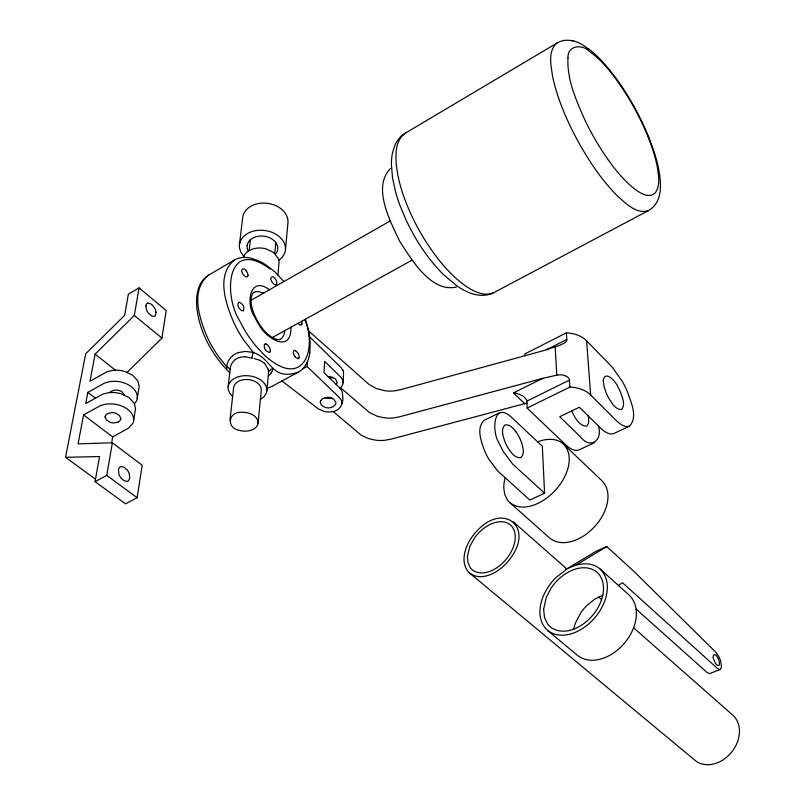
<?xml version="1.0" encoding="UTF-8"?>
<svg xmlns="http://www.w3.org/2000/svg" width="805" height="805" viewBox="0 0 805 805"><rect width="100%" height="100%" fill="white"/><g stroke="black" fill="none" stroke-linecap="round" stroke-linejoin="round"><path stroke-width="1.21" d="M660.462 186.81L660.462 186.649A70.981 70.981 0 0 0 659.647 174.916M260.407 399.481L264 396.754L266.234 393.323A9.066 9.066 0 0 0 266.837 390.858C267.23 382.979 259.2 377.937 252.378 376.418A28.608 28.608 0 0 0 245.334 375.673C238.32 375.744 229.385 379.004 228.127 386.803A9.046 9.046 0 0 0 228.177 389.278L229.616 393.092L232.625 396.593M258.073 423.128C258.355 417.433 252.458 413.901 247.548 412.824A21.192 21.192 0 0 0 242.426 412.301C228.288 410.932 225.611 428.089 239.578 430.413A21.091 21.091 0 0 0 245.817 431.158C250.325 431.007 255.638 429.347 257.63 424.909A6.349 6.349 0 0 0 258.083 423.128L261.303 390.375C261.605 384.74 255.849 381.127 250.979 380.041A20.427 20.427 0 0 0 245.948 379.517C240.937 379.558 234.547 381.892 233.651 387.477L229.948 420.24M279.003 260.126L282.092 257.379L284.266 254.098A12.719 12.719 0 0 0 285.473 249.781C286.107 240.162 276.94 233.219 268.417 231.206A31.405 31.405 0 0 0 260.055 230.24C251.331 230.26 240.816 235.02 239.457 244.559A12.719 12.719 0 0 0 239.588 248.363L240.876 252.166L243.804 256.332L243.321 257.429M145.816 305.93L146.591 310.016A13.444 13.444 0 0 0 148.734 313.527L151.984 316.103L154.56 316.295A2.234 2.234 0 0 0 155.435 315.641L156.12 312.26M281.931 380.956L318.559 409.081L324.807 411.586A20.276 20.276 0 0 0 330.956 411.848C340.435 411.365 344.339 402.842 342.417 393.937A6.782 6.782 0 0 0 341.823 390.827L340.102 388.282L323.942 372.635L324.677 361.405L340.746 377.072L342.457 379.608A6.832 6.832 0 0 1 343.051 382.727A6.943 6.943 0 0 1 341.773 386.269L340.002 388.181M343.041 382.727L343.554 373.48A6.863 6.863 0 0 0 342.97 370.36M307.45 361.626L307.087 366.537L302.489 369.012M284.849 330.603L283.763 335.363L281.79 338.211A6.692 6.692 0 0 1 280.502 339.147A3.431 3.431 0 0 1 280.07 339.338M285.463 249.781L287.979 222.633C288.653 213.114 279.687 206.1 271.225 204.078A30.469 30.469 0 0 0 262.994 203.112C254.33 203.122 244.006 207.982 242.697 217.41L239.457 244.559M266.827 390.858L268.568 372.675M277.906 274.938L279.063 262.038L278.238 258.284L273.418 252.357L265.65 248.735A24.814 24.814 0 0 0 259.401 247.99C253.323 248.031 246.441 250.506 243.724 256.362M274.787 253.495L275.853 242.597M111.654 442.8L112.67 436.914L128.609 428.079L132.895 423.249A9.036 9.036 0 0 0 133.58 420.985C134.475 412.734 126.144 407.169 119.15 405.146A31.848 31.848 0 0 0 111.181 403.848L106.351 404.07L100.675 405.499L83.569 414.917L78.085 443.857L112.378 442.78L142.183 465.24L137.142 497.732L125.5 503.85L95.071 481.662L99.538 456.546L65.537 457.31L85.702 353.798L124.614 315.369L128.357 294.258L139.064 287.888L166.192 310.559L161.916 338.12L127.19 372.292M247.95 275.451L247.588 276.538A1.187 1.187 0 0 1 247.044 276.94L245.445 276.678L243.583 275.038A9.328 9.328 0 0 1 242.275 272.815C239.981 269.554 244.046 266.827 245.978 270.41M249.158 250.586L250.395 239.699M228.127 386.803L230.311 368.076A13.393 13.393 0 0 1 231.216 364.856L231.297 364.655M309.925 352.258L310.197 342.145L308.607 330.956A99.136 99.136 0 0 0 305.286 319.273M118.456 469.788L118.919 474.135A13.132 13.132 0 0 0 121.334 478.442L124.312 480.877L127.291 481.34A2.918 2.918 0 0 0 128.498 480.716L129.796 477.959L129.364 474.095M133.58 420.985L135.532 408.668L134.314 403.426L129.011 397.59L121.102 393.796A31.445 31.445 0 0 0 113.183 392.498L108.383 392.719L102.738 394.148L85.722 403.577L87.856 392.377L104.771 382.939L110.396 381.5L115.165 381.278A31.053 31.053 0 0 1 123.034 382.586C130.007 384.619 138.178 390.264 137.253 398.455L139.164 386.4L137.977 381.147L132.744 375.301L124.936 371.507A30.671 30.671 0 0 0 117.117 370.199L112.378 370.421L106.793 371.86L89.959 381.298L95.101 354.17L134.314 315.459L139.064 287.888M270.4 351.071L270.067 352.006A1.268 1.268 0 0 1 269.293 352.54L266.254 350.91A8.976 8.976 0 0 1 264.493 347.74L264.211 345.597A1.751 1.751 0 0 1 265.519 343.785M95.071 481.662L106.763 475.373L112.378 442.78M247.125 245.606C248.01 239.236 255.024 236.046 260.85 236.026A20.94 20.94 0 0 1 266.425 236.67C272.12 238.008 278.258 242.657 277.795 249.087A9.026 9.026 0 0 1 275.471 254.169M301.905 323.701L301.623 324.445M299.198 357.5L298.897 358.255A1.197 1.197 0 0 1 298.112 358.778L294.972 356.796M231.387 364.464L231.578 364.081A12.81 12.81 0 0 1 234.054 360.68L234.527 360.238M228.379 361.043L228.298 361.214A15.295 15.295 0 0 0 226.869 365.963A14.732 14.732 0 0 0 226.789 368.791M271.114 372.946L271.194 372.826A8.362 8.362 0 0 0 272.664 368.871M270.943 373.178L270.742 373.45A13.373 13.373 0 0 1 269.745 374.597L268.286 375.925M232.424 355.931L231.85 356.444A16.191 16.191 0 0 0 228.731 360.378M564.426 40.451A20.155 20.155 0 0 0 560.401 41.437A19.682 19.682 0 0 0 559.083 41.961L558.378 42.293A19.682 19.682 0 0 0 556.99 43.047C547.269 51.339 551.204 66.322 552.763 77.27C557.724 99.75 567.082 121.022 577.96 141.217C589.008 161.091 601.727 180.28 617.868 196.4C626.059 203.413 636.473 214.573 648.367 210.618L494.049 292.507C486.19 296.844 476.117 295.676 468.46 292.346M402.812 134.908L403.094 134.687A23.637 23.637 0 0 1 405.388 133.137L556.99 43.047M390.345 168.617C371.96 187.495 390.536 221.878 399.733 241.359C411.436 259.23 430.917 292.899 456.435 287.013M405.388 133.137C394.762 140.523 395.446 155.506 396.543 166.947C398.958 185.502 405.589 203.242 413.74 219.986A233.299 233.299 0 0 0 423.048 237.012C434.066 254.933 447.047 272.171 464.022 284.869C472.424 290.756 483.704 297.317 494.049 292.507M238.592 302.449L237.817 304.119L238.32 306.584A9.288 9.288 0 0 0 239.649 308.858L241.54 310.539L243.191 310.8A1.238 1.238 0 0 0 243.694 310.468L243.835 307.027A9.147 9.147 0 0 0 242.355 304.32L239.749 302.338A1.59 1.59 0 0 0 238.582 302.418M618.421 585.466L622.486 582.729L717.406 668.392L719.801 669.559A1.399 1.399 0 0 0 720.234 669.468L721.491 666.993L720.706 661.348A27.451 27.451 0 0 0 718.674 656.367L715.615 652.03L633.787 571.268L606.799 546.555L596.133 551.244L565.855 569.417L576.893 564.577L606.799 546.555M283.893 281.549L274.867 271.838L267.149 265.811A55.847 55.847 0 0 0 258.767 260.86L250.395 258.002A30.167 30.167 0 0 0 248.685 257.691L246.38 257.439A22.198 22.198 0 0 0 238.149 258.335L237.948 258.435A19.431 19.431 0 0 0 235.684 259.341L235.392 259.482A19.099 19.099 0 0 0 234.225 260.106C215.71 275.592 225.953 304.199 233.913 322.795A129.394 129.394 0 0 0 243.895 340.314L253.263 352.369L245.414 351.443M234.225 260.106L208.606 275.129C197.527 281.891 195.635 296.3 196.873 308.164C199.751 332.646 212.349 355.548 229.757 372.745M565.875 569.86L556.205 577.376A58.232 58.232 0 0 0 547.984 587.348C539.702 599.644 535.204 619.276 547.611 630.456L577.457 655.381C591.474 666.148 611.116 657.433 621.863 645.992A55.867 55.867 0 0 0 628.614 637.55C636.765 625.364 640.82 606.306 629.067 595.026L600.188 569.085A19.401 19.401 0 0 0 596.777 566.629C590.769 563.238 583.424 563.218 576.913 565.019M208.606 275.129C189.849 290.333 199.499 319.112 207.549 337.698A124.614 124.614 0 0 0 217.481 355.055L226.779 366.939A6.682 6.682 0 0 1 227.704 367.15L230.16 369.304M598.326 425.895C603.056 440.063 590.558 449.884 580.526 436.874L559.717 416.749L579.369 407.239L600.057 427.596C603.649 430.886 608.53 435.394 613.812 433.533L629.45 426.157C638.395 416.879 630.687 401.705 627.266 391.341A102.396 102.396 0 0 0 622.436 381.6L612.514 367.472L586.583 340.777C581.311 335.484 573.713 333.19 566.398 332.857L524.9 353.918L524.981 355.73M251.069 300.255L390.113 221.013M272.321 337.547L412.019 260.156M272.11 386.249L298.102 372.252C271.637 380.916 272.261 359.443 254.461 352.993M602.774 595.247L594.744 599.182L587.258 605.088A49.689 49.689 0 0 0 580.908 612.575L575.545 622.818A39.294 39.294 0 0 0 573.774 629.118M107.508 413.609L111.704 412.573A11.844 11.844 0 0 1 115.85 413.257L119.462 415.531L120.74 418.278M118.395 421.941L114.199 422.957A11.844 11.844 0 0 1 110.064 422.273L106.451 419.989L105.183 417.221M546.333 349.823L566.821 339.458L566.398 332.857M526.943 403.275A12.357 12.357 0 0 0 524.729 403.657L513.479 392.91L542.751 378.34L556.798 375.16A17.66 17.66 0 0 1 562.715 374.969L566.378 376.166M498.949 413.025L484.419 420.2C475.715 427.827 481.4 441.663 484.59 450.81A73.386 73.386 0 0 0 488.766 459.162L497.651 470.945L529.881 500.066L544.593 493.244L542.329 446.252L512.191 417.936C492.932 399.29 491.271 432.406 499.422 443.625A75.167 75.167 0 0 0 503.618 452.008L512.503 463.871L544.593 493.244M527.144 408.065L526.852 401.121L569.447 380.121L569.89 387.074L527.144 408.065L565.06 444.219C568.753 447.54 573.814 451.847 579.127 449.884L594.452 442.659M629.45 426.157C624.187 427.968 619.397 423.38 615.845 420.099L590.659 394.963C585.165 389.64 577.376 387.406 569.89 387.074M720.234 669.468L709.849 673.523A1.429 1.429 0 0 1 709.416 673.614L707.001 672.457L636.141 609.123M537.7 441.905C545.911 438.544 556.647 437.689 563.581 444.199L602.09 480.887C612.826 492.177 607.151 510.058 599.041 521.187A58.02 58.02 0 0 1 589.461 531.592C579.037 540.588 561.689 547.722 549.543 537.941L509.827 502.592A16.452 16.452 0 0 1 507.321 499.774L504.745 494.451L503.769 488.142A34.726 34.726 0 0 1 505.218 477.788M308.597 330.925L369.294 384.629L376.297 388.513L385.011 390.757A39.918 39.918 0 0 0 394.108 390.918L400.316 389.781L543.053 350.779L559.908 345.224L565.04 342.719A5.635 5.635 0 0 0 566.237 341.511L566.579 340.867A3.059 3.059 0 0 0 566.831 339.458M238.159 352.691L237.143 353.083A18.012 18.012 0 0 0 232.625 355.76M238.421 352.6L245.112 351.453M239.488 357.49L240.152 357.299A16.03 16.03 0 0 1 241.5 357.018L244.811 356.776M542.751 378.34L399.642 416.809L393.343 417.936A41.156 41.156 0 0 1 384.116 417.775L377.364 416.286L369.726 412.754L340.555 387.688M524.729 403.657L390.827 439.208L384.619 440.305A41.156 41.156 0 0 1 375.512 440.154L368.851 438.695L361.304 435.264L333.099 411.476M276.014 284.789L274.475 284.507L272.684 282.887A9.288 9.288 0 0 1 271.416 280.704C269.252 277.665 272.945 274.908 274.847 278.268A9.127 9.127 0 0 1 276.467 281.026L276.88 283.4A1.66 1.66 0 0 1 276.075 284.879M121.012 466.659L123.839 467.111L126.969 469.667A13.111 13.111 0 0 1 129.364 474.095M147.868 303.163L150.716 303.857A11.592 11.592 0 0 1 155.959 312.28M265.58 343.976L266.707 344.258M245.052 356.776L252.368 358.074M572.486 40.803L572.989 40.924M276.538 339.358L276.397 339.328A16.965 16.965 0 0 1 271.335 336.822L268.095 334.447M254.058 358.527L259.753 360.238M300.003 324.838L299.873 324.787A5.353 5.353 0 0 1 298.071 323.278M467.765 292.054L464.072 290.283A68.153 68.153 0 0 1 457.381 286.218L443.535 274.686A163.526 163.526 0 0 1 427.284 255.718L423.973 251.19A209.692 209.692 0 0 1 405.65 219.081L399.743 204.852A165.82 165.82 0 0 1 395.688 192.325L392.518 177.845L391.411 164.582A59.188 59.188 0 0 1 392.397 153.302L394.531 146.289A27.773 27.773 0 0 1 402.731 134.807M259.935 360.318L264.342 363.186M263.527 293.151L258.858 291.601L255.366 291.812A6.722 6.722 0 0 0 253.897 292.436M295.666 350.678L294.459 350.386A1.177 1.177 0 0 0 293.654 350.839L293.262 352.147A7.637 7.637 0 0 0 295.073 356.706M254.048 352.771L253.414 352.449M269.474 289.76C249.339 274.716 245.666 304.542 254.531 316.667A62.891 62.891 0 0 0 259.27 325.17C264.281 335.836 288.22 353.315 290.816 331.559A26.917 26.917 0 0 0 290.806 327.293M269.464 359.382C304.984 387.416 316.848 346.834 304.793 319.555M269.323 359.282L265.469 356.223M270.108 269.011C226.698 236.821 222.864 294.771 239.971 321.336A121.585 121.585 0 0 0 248.604 336.41L255.105 345.154L265.278 356.041M469.758 573.19C480.555 581.17 495.125 574.025 503.699 565.965A51.762 51.762 0 0 0 511.638 556.607C532.94 526.299 503.719 503.759 478.854 529.026A51.822 51.822 0 0 0 471.951 536.985C465.451 546.333 460.42 560.169 467.333 570.604A14.289 14.289 0 0 0 469.748 573.19L695.138 760.443C704.798 768.312 719.157 764.317 727.529 756.428A37.624 37.624 0 0 0 734.391 748.197C740.65 738.457 742.14 723.625 732.862 715.232L633.595 627.799M547.611 630.456C561.85 641.223 581.502 631.925 592.309 620.474A58.292 58.292 0 0 0 599.192 611.891C607.393 599.695 611.981 580.536 600.188 569.085M65.537 457.31L95.302 479.066M106.763 475.373L137.142 497.732M588.375 48.662L593.386 52.717A135.451 135.451 0 0 1 608.932 69.24M83.569 414.917L112.67 436.914M87.856 392.377L95.342 398.133M509.827 502.592C522.204 512.332 539.541 504.473 549.986 495.457A61.593 61.593 0 0 0 559.787 484.811C567.917 473.662 574.317 455.741 563.581 444.199M95.101 354.17L115.427 370.189M134.314 315.459L161.916 338.12M513.328 521.851L566.831 568.984M598.628 596.998L601.587 599.594M264.473 363.307L268.025 368.942M307.54 366.929L339.237 397.408L341.3 400.266A6.752 6.752 0 0 1 341.904 403.386M309.784 336.963L340.948 367.493L342.97 370.36M609.023 69.16L616.811 79.293A261.575 261.575 0 0 1 629.902 99.367A278.691 278.691 0 0 1 648.729 137.051M516.146 432.044C513.59 428.813 510.34 424.456 505.741 424.819A3.16 3.16 0 0 0 504.604 425.322C500.64 429.689 503.195 436.431 504.775 441.321A42.826 42.826 0 0 0 507.643 447.308C510.511 451.625 514.143 457.814 520.04 457.703A3.17 3.17 0 0 0 521.368 457.079C524.508 453.688 523.099 448.435 522.143 444.43A40.944 40.944 0 0 0 516.126 432.064M255.064 316.385C252.227 309.462 249.198 301.13 252.488 293.865A4.176 4.176 0 0 1 253.887 292.416M571.61 410.993C574.73 417.111 578.543 425.342 586.03 426.227A2.687 2.687 0 0 0 587.177 425.664L588.515 423.269L588.747 419.375A25.257 25.257 0 0 0 588.234 415.974M648.709 137.061L653.65 150.414A171.656 171.656 0 0 1 657.393 163.184A140.764 140.764 0 0 1 658.108 166.283L659.698 174.906M124.463 395.034L121.736 391.663A10.022 10.022 0 0 0 120.267 390.908A11.471 11.471 0 0 0 115.658 390.033L111.513 391.059A5.001 5.001 0 0 0 109.802 392.558M268.125 369.274L268.598 372.141A3.079 3.079 0 0 1 268.81 371.296L271.174 369.163A5.132 5.132 0 0 1 272.623 368.871M586.583 340.777L590.659 394.963M555.168 346.905L556.798 375.16M328.138 376.7A11.119 11.119 0 0 1 329.688 376.69A11.039 11.039 0 0 1 331.791 377.022L335.524 379.004L337.043 382.415A3.955 3.955 0 0 1 336.228 384.528M253.193 352.338A42.252 42.252 0 0 1 251.693 357.883M234.678 360.087A13.413 13.413 0 0 1 239.276 357.571M268.025 334.528A52.456 52.456 0 0 1 255.266 316.305M279.969 339.458A6.027 6.027 0 0 1 276.578 339.257M295.536 350.91A6.903 6.903 0 0 1 299.068 357.49M245.847 270.561A7.436 7.436 0 0 1 248.041 275.441M301.583 321.326A5.665 5.665 0 0 1 301.956 323.711M301.704 324.526A1.399 1.399 0 0 1 300.024 324.797M266.606 344.46A7.054 7.054 0 0 1 270.249 351.061M526.862 401.121A4.216 4.216 0 0 0 526.46 399.562L523.29 396.161L518.219 393.846A25.317 25.317 0 0 0 513.479 392.91M248.353 251.09A9.137 9.137 0 0 1 247.085 245.606M145.936 305.92A2.928 2.928 0 0 1 147.798 302.962M137.303 398.465A10.042 10.042 0 0 1 134.455 403.738M120.921 418.298A4.256 4.256 0 0 1 118.355 421.85M105.002 417.211A4.246 4.246 0 0 1 107.548 413.69M118.566 469.798A3.763 3.763 0 0 1 120.931 466.467M305.437 365.339A20.467 20.467 0 0 1 298.132 372.302M309.814 352.248A32.452 32.452 0 0 1 306.755 363.276M333.31 377.565A10.485 10.485 0 0 1 329.436 377.937M306.685 363.246A21.453 21.453 0 0 1 305.588 365.128M566.297 376.398A5.142 5.142 0 0 1 569.618 380.081M564.426 40.421A23.093 23.093 0 0 1 572.476 40.844M573.059 40.683A42.806 42.806 0 0 1 588.183 48.894M660.412 186.83A40.079 40.079 0 0 1 659.225 196.148L658.872 197.215A25.458 25.458 0 0 1 655.381 204.48M655.34 204.45A20.719 20.719 0 0 1 648.387 210.648M271.778 386.42A20.407 20.407 0 0 1 267.3 388.08M331.751 398.083A10.878 10.878 0 0 1 325.19 397.74M543.637 609.224L544.482 617.415L547.662 624.026A17.287 17.287 0 0 0 552.18 628.232C563.933 635.165 578.574 628.786 587.761 620.383A51.731 51.731 0 0 0 596.274 610.442C603.166 600.017 607.232 584.591 598.689 573.935A17.187 17.187 0 0 0 594.774 570.594C582.548 563.55 567.414 570.675 558.247 579.58A51.842 51.842 0 0 0 551.264 587.881L546.303 597.25L543.637 609.224M603.307 380.322L603.921 385.977L606.004 392.498A51.047 51.047 0 0 0 608.972 398.586C611.881 402.913 615.121 409.202 620.947 409.554A2.445 2.445 0 0 0 622.044 409.021C625.555 403.979 622.124 397.147 620.434 392.035A51.198 51.198 0 0 0 617.918 386.953C616.439 382.325 605.129 369.364 603.307 380.322M467.443 556.195L467.926 562.403L470.281 567.646A12.457 12.457 0 0 0 473.763 570.896C483.372 576.199 494.834 570.312 502.109 563.591A45.291 45.291 0 0 0 509.052 555.4C514.496 547.108 518.45 534.852 511.708 526.178A12.397 12.397 0 0 0 508.136 523.341C498.446 518.792 487.488 524.619 480.344 531.29A45.352 45.352 0 0 0 474.306 538.263L469.848 546.343L467.443 556.195M719.469 663.863C719.489 667.607 715.404 664.397 715.031 662.384A16.472 16.472 0 0 1 713.753 659.275C711.489 655.582 715.293 652.281 717.164 656.82A15.637 15.637 0 0 1 719.207 661.75L719.469 663.863M567.958 57.708C566.881 79.615 576.209 100.434 584.903 120.026A281.096 281.096 0 0 0 597.602 143.622C607.322 159.41 618.129 174.886 632.237 187.092C638.204 191.691 647.27 198.996 654.747 193.452C660.623 186.297 658.591 176.104 657.444 167.681C654.334 151.612 648.256 136.287 641.283 121.535A281.307 281.307 0 0 0 629.641 99.81C618.592 81.879 606.437 63.776 589.22 51.198C582.005 43.852 567.495 45.442 567.958 57.708M320.692 400.689L320.491 401.162A3.592 3.592 0 0 0 320.32 402.842L321.668 405.388L325.059 407.37A11.23 11.23 0 0 0 330.04 407.763L333.28 406.676L335.474 404.422A3.653 3.653 0 0 0 335.755 402.108L333.783 399.23L330.513 397.69A11.371 11.371 0 0 0 326.971 397.358L322.805 398.545L320.692 400.689"/></g></svg>
